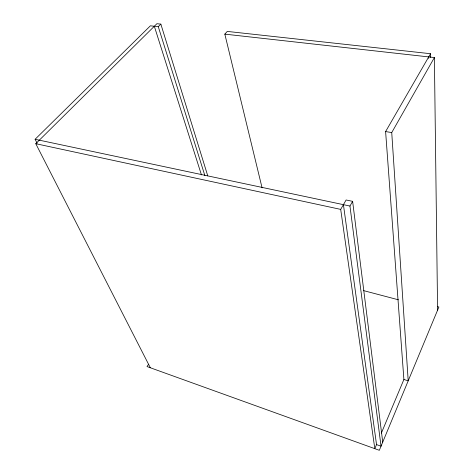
<?xml version="1.0" encoding="UTF-8"?>
<svg xmlns="http://www.w3.org/2000/svg" width="474" height="474" viewBox="0 0 474 474"><rect width="100%" height="100%" fill="white"/><g stroke="black" fill="none" stroke-linecap="round" stroke-linejoin="round"><path stroke-width="0.71" d="M343.425 204.661L376.534 444.588L374.816 448.671L340.693 209.389L346.121 199.987L352.626 201.343L382.731 442.124M381.374 433.07L403.895 379.49L385.605 131.576L430.552 53.716L227.259 31.414L224.83 34.134L262.086 187.882M376.534 444.588L381.037 446.194L349.954 206.042L352.626 201.343M403.895 379.49L408.203 380.835L391.737 132.566L434.391 57.55L224.83 34.134M148.481 364.399L147.017 366.562L379.33 450.3L438.894 306.998L437.532 306.642M37.12 143.237L35.106 139.279L150.394 25.815L158.286 26.698L160.858 24.133L207.766 175.872M150.335 367.753L35.769 143.693L156.906 23.7L160.858 24.133M385.605 131.576L391.737 132.566M35.106 139.279L349.954 206.042M35.769 143.693L340.693 209.389M363.362 290.562L398.438 299.805M154.328 26.254L201.456 174.93M158.286 26.698L204.869 175.623M428.703 56.916L428.733 58.397M430.552 53.716L430.611 57.413M434.391 57.55L437.591 310.12"/></g></svg>
